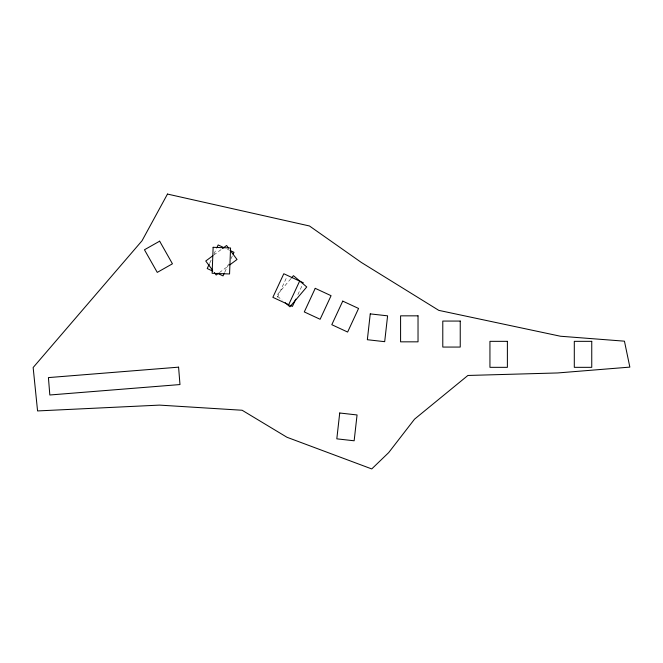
<?xml version="1.0" encoding="UTF-8"?>
<svg xmlns="http://www.w3.org/2000/svg" width="663" height="663" viewBox="0 0 663 663"><rect width="100%" height="100%" fill="white"/><g stroke="black" fill="none" stroke-linecap="round" stroke-linejoin="round"><path stroke-width="0.5" stroke-dasharray="3.31 2.49" d="M209.74 263.112L211.422 259.482M213.95 254.037L216.478 248.6M224.724 272.269L228.934 263.203M231.039 258.669L232.307 255.951M277.424 297.248L287.112 276.388M297.886 294.621L302.519 284.642M290.85 278.725L276.628 295.499L282.106 300.148M213.768 255.056L221.79 249.081M219.378 272.634L229 265.465M227.475 249.296L229.332 250.158"/><path stroke-width="0.99" d="M209.317 264.015L207.212 268.548L212.798 271.142M216.9 247.689L218.16 244.97L223.746 247.564M224.301 273.181L223.041 275.899L217.456 273.305M233.144 254.136L233.989 252.321L230.268 250.589M299.635 281.095L288.687 304.682L272.858 297.331L283.805 273.744L303.364 282.828M295.781 299.154L292.416 306.405L289.623 305.113M291.496 277.963L293.444 275.667L306.754 286.955L289.938 306.787L285.239 302.8M212.964 255.653L205.745 261.023L212.491 270.081M222.586 248.484L226.597 245.492L228.437 247.962M218.575 273.231L216.171 275.021L214.331 272.551M229.804 264.869L237.023 259.49L230.276 250.432M213.13 247.307L212.119 273.289L229.555 273.968L230.567 247.987L213.13 247.307M339.721 412.999L336.812 438.84L354.15 440.787L357.059 414.955L339.721 412.999M370.252 313.889L367.343 339.721L384.689 341.677L387.598 315.837L370.252 313.889M315.24 288.339L304.292 311.925L320.121 319.276L331.069 295.69L315.24 288.339M342.746 301.118L331.798 324.696L347.627 332.047L358.575 308.461L342.746 301.118M167.474 194.068L142.031 240.76L33.15 367.526L37.567 410.936L159.501 405.11L242.119 410.248L286.98 437.273L371.744 468.932L388.675 452.622L414.541 419.157L467.904 375.465L557.6 372.954L629.85 367.111L624.447 341.172L560.434 336.232L438.79 310.367L361.318 262.44L309.464 225.975L167.474 194.068M159.642 241.175L144.451 249.769L157.264 272.394L172.446 263.799L159.642 241.175M178.587 367.161L48.424 377.595L49.824 394.991L179.98 384.557L178.587 367.161M418.03 315.837L400.585 315.837L400.585 341.835L418.03 341.835L418.03 315.837M460.238 321.066L442.785 321.066L442.785 347.064L460.238 347.064L460.238 321.066M507.386 341.337L489.94 341.337L489.94 367.335L507.386 367.335L507.386 341.337M591.752 341.337L574.299 341.337L574.299 367.335L591.752 367.335L591.752 341.337"/></g></svg>
